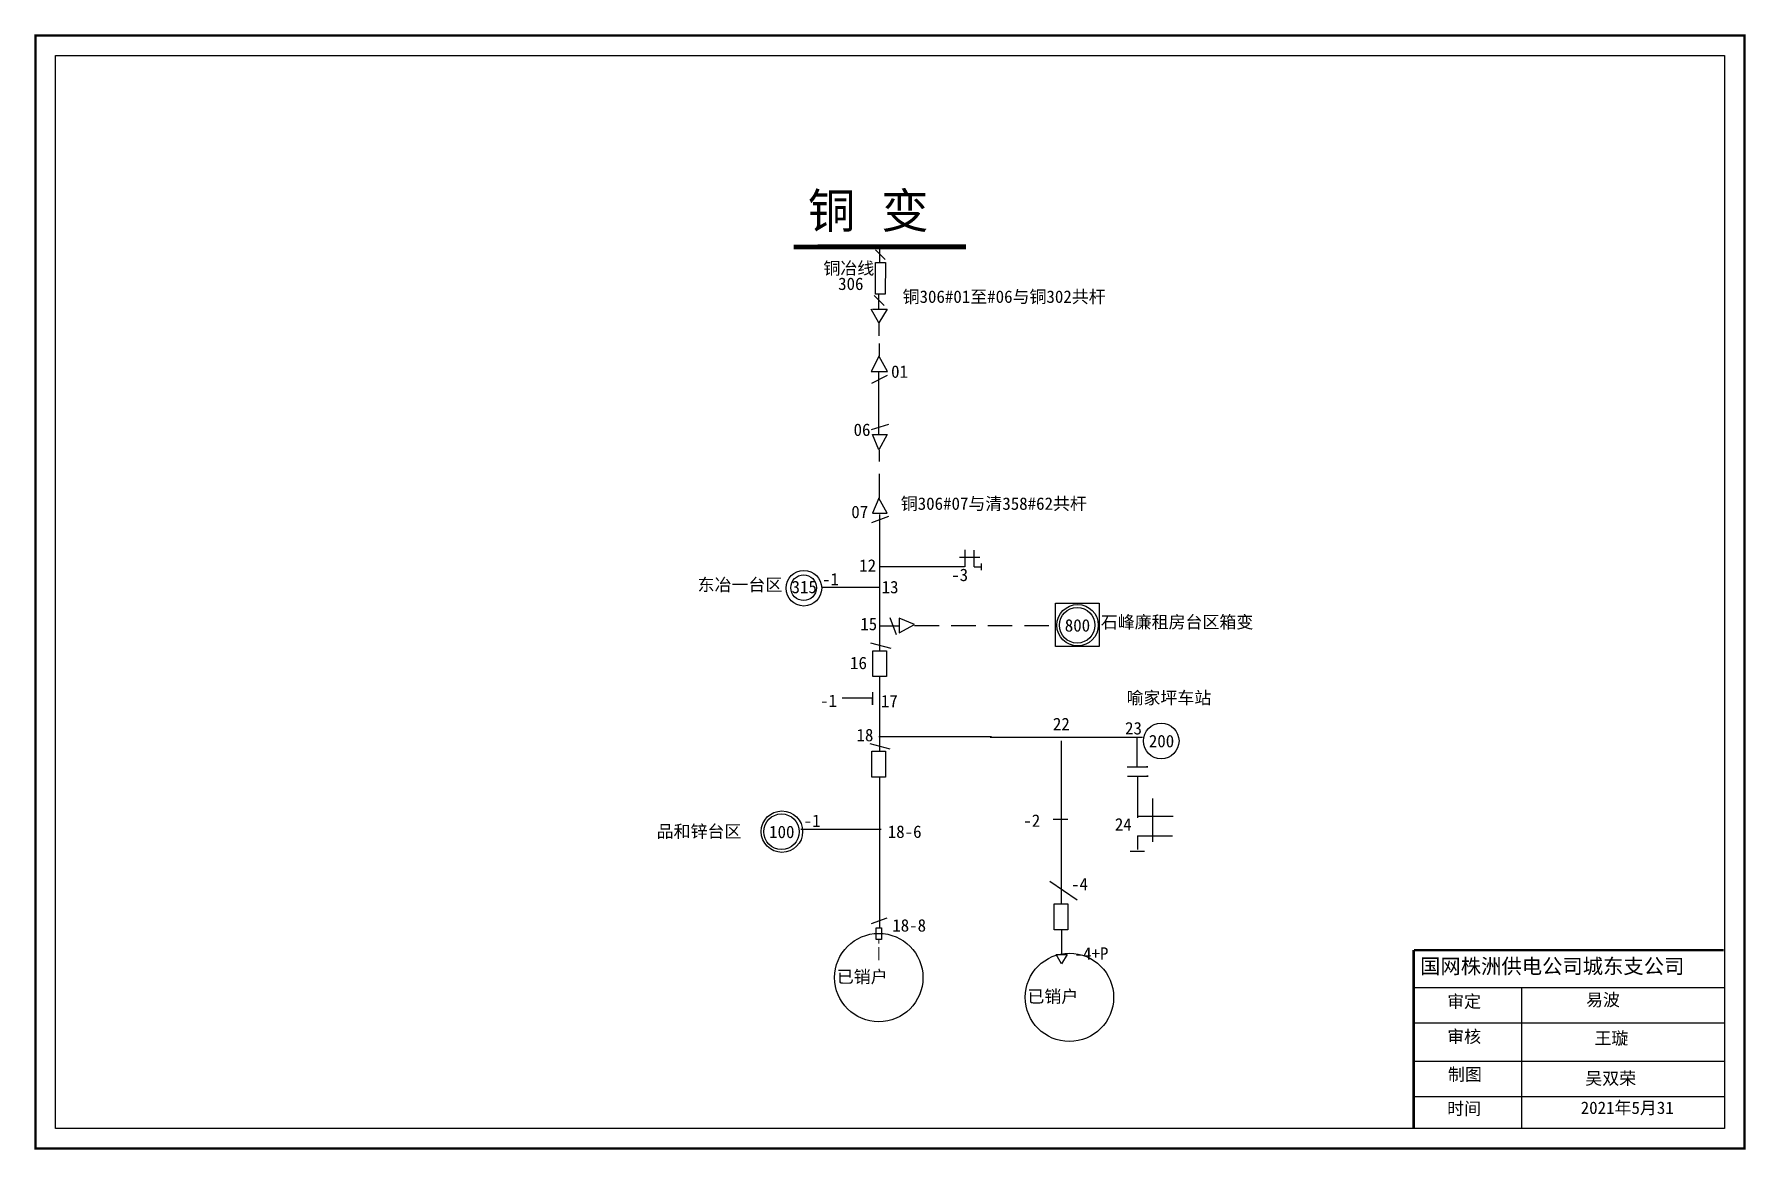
# Model space of a CAD drawing. Extents: x 0 to 344, y 0 to 224.
import ezdxf

# ---------------------------------------------------------------- set-up
doc = ezdxf.new("R2010")
doc.units = 0
doc.header["$LTSCALE"] = 0.774411
doc.linetypes.add('ACAD_ISO02W100', pattern=[15, 12, -3])
doc.linetypes.add('DASHED2', pattern=[9.525, 6.35, -3.175])
doc.layers.get('0').update_dxf_attribs({"linetype": 'CONTINUOUS'})
doc.styles.add('宋体_txtstyle_0.00_0_0', font='SIMSUN.TTC')
doc.styles.add('宋体_txtstyle_2.50_0_0', font='SIMSUN.TTC', dxfattribs={"height": 2.5})

msp = doc.modelspace()

# ---------------------------------------------------------------- linework, layer by layer
at = {"linetype": 'Continuous'}
for p, q in [((171.02, 178.83), (169.04, 180.81)), ((169.73, 166.06), (168.21, 168.84)), ((168.46, 168.84), (171.37, 168.84)), ((170.78, 169.6), (168.8, 171.58)), ((169.69, 171.74), (169.69, 168.93)), ((171.37, 168.84), (169.73, 166.06)), ((169.82, 159.48), (168.18, 156.32)), ((171.47, 156.32), (169.82, 159.35)), ((168.18, 156.32), (171.47, 156.32)), ((168.31, 153.92), (171.47, 155.56)), ((169.69, 156.21), (169.69, 143.55)), ((168.22, 144.66), (171.74, 145.71)), ((169.75, 140.55), (168.46, 143.6)), ((168.46, 143.6), (171.39, 143.6)), ((171.39, 143.6), (169.75, 140.55)), ((169.75, 130.82), (168.46, 127.77)), ((168.46, 127.77), (171.39, 127.77)), ((171.39, 127.77), (169.75, 130.82)), ((169.85, 127.51), (169.85, 100.05)), ((168.34, 125.9), (171.74, 127.19)), ((190.08, 118.88), (185.93, 118.88)), ((187.07, 116.99), (187.07, 120.4)), ((188.94, 116.99), (188.94, 120.32)), ((190.39, 116.29), (190.39, 117.67)), ((170.01, 117.04), (186.98, 117.04)), ((188.94, 116.99), (190.25, 116.99)), ((169.84, 112.81), (158.22, 112.81)), ((169.93, 105.14), (173.8, 105.14)), ((171.95, 106.77), (173.24, 103.37)), ((173.83, 106.65), (173.83, 103.72)), ((176.88, 105.36), (173.83, 106.65)), ((173.83, 103.72), (176.88, 105.36)), ((168.08, 101.68), (172.13, 100.61)), ((169.85, 94.93), (169.85, 79.86)), ((168.43, 90.55), (162.33, 90.55)), ((168.43, 91.78), (168.43, 89.24)), ((168.43, 89.24), (168.43, 90.55)), ((192.41, 82.77), (169.73, 82.77)), ((192.16, 82.72), (222.78, 82.72)), ((221.74, 76.77), (221.74, 82.71)), ((167.9, 81.47), (171.94, 80.4)), ((206.44, 82.01), (206.44, 66.2)), ((219.68, 76.77), (223.84, 76.77)), ((223.84, 76.77), (223.62, 76.77)), ((169.85, 74.7), (169.85, 44.32)), ((219.74, 74.89), (223.9, 74.89)), ((221.79, 74.84), (221.76, 66.46)), ((223.9, 74.89), (223.68, 74.89)), ((224.86, 61.65), (224.86, 70.41)), ((204.8, 66.2), (207.74, 66.2)), ((221.76, 66.8), (228.99, 66.8)), ((170.17, 64.13), (154.05, 64.13)), ((221.76, 62.85), (221.76, 60.1)), ((221.76, 62.85), (228.82, 62.85)), ((220.29, 59.79), (223.22, 59.79)), ((204.14, 53.73), (209.63, 50.01)), ((206.48, 43.98), (206.48, 39.01)), ((205.42, 38.98), (207.62, 38.98)), ((206.5, 37.1), (205.42, 38.98)), ((207.62, 38.98), (206.5, 37.1)), ((277.42, 32.35), (339.78, 32.35)), ((299.06, 32.34), (299.06, 4.01)), ((277.42, 25.25), (339.78, 25.25)), ((277.42, 17.5), (339.78, 17.5)), ((277.42, 10.4), (339.78, 10.4))]:
    msp.add_line(p, q, dxfattribs=at)
at = {"linetype": 'ACAD_ISO02W100'}
msp.add_line((169.93, 178.23), (169.94, 181.32), dxfattribs=at)
at = {"linetype": 'DASHED2'}
for p, q in [((169.72, 166.19), (169.72, 163.47)), ((169.82, 161.95), (169.82, 159.5)), ((169.87, 130.82), (169.87, 140.44)), ((176.92, 105.19), (205, 105.19))]:
    msp.add_line(p, q, dxfattribs=at)
msp.add_line((206.44, 66.2), (206.44, 49.17))
at = {"color": 0, "linetype": 'Continuous'}
msp.add_line((168.22, 45.25), (171.42, 46.35), dxfattribs=at)
at = {"color": 7, "linetype": 'Continuous', "lineweight": 0, "ltscale": 0.346107}
for p, q in [((169.72, 41.99), (169.72, 41.21)), ((169.72, 40.45), (169.72, 37.84))]:
    msp.add_line(p, q, dxfattribs=at)
at = {"linetype": 'Continuous', "const_width": 0.5}
msp.add_lwpolyline([(-0.02, 223.91), (343.96, 223.91), (343.96, -0.05), (-0.02, -0.05)], close=True, dxfattribs=at)
at = {"linetype": 'Continuous'}
for points in [[(4.03, 219.87), (339.91, 219.87), (339.91, 3.99), (4.03, 3.99)], [(205.29, 109.7), (214.04, 109.7), (214.04, 100.96), (205.29, 100.96)], [(168.52, 100.1), (171.25, 100.1), (171.25, 94.91), (168.52, 94.91)], [(168.33, 79.89), (171.06, 79.89), (171.06, 74.7), (168.33, 74.7)], [(205.02, 49.17), (207.75, 49.17), (207.75, 43.98), (205.02, 43.98)]]:
    msp.add_lwpolyline(points, close=True, dxfattribs=at)
for points, const_width in [([(187.3, 181.38), (152.57, 181.35)], 1), ([(277.38, 39.86), (277.38, 4.13)], 0.5), ([(277.42, 39.86), (339.78, 39.86)], 0.5)]:
    msp.add_lwpolyline(points, dxfattribs=dict(at, const_width=const_width))
at = {"linetype": 'ACAD_ISO02W100'}
msp.add_lwpolyline([(171.02, 171.83), (169.04, 171.83), (169.05, 178.23), (171.04, 178.22)], close=True, dxfattribs=at)
at = {"color": 0, "linetype": 'Continuous'}
msp.add_lwpolyline([(169.2, 44.33), (170.25, 44.33), (170.25, 41.99), (169.2, 41.99)], close=True, dxfattribs=at)
at = {"linetype": 'Continuous'}
for centre, radius in [((154.64, 112.69), 3.58), ((154.59, 112.8), 2.59), ((209.73, 105.25), 4.17), ((209.65, 105.24), 3.58), ((226.56, 81.96), 3.58), ((150.22, 63.71), 4.17), ((150.14, 63.69), 3.58)]:
    msp.add_circle(centre, radius, dxfattribs=at)
at = {"color": 1, "linetype": 'Continuous'}
for centre in [(169.72, 34.34), (208.08, 30.37)]:
    msp.add_circle(centre, 8.89, dxfattribs=at)

# ---------------------------------------------------------------- texts
at = {"linetype": 'Continuous', "attachment_point": 1}
for s, insert, char_height, width, style in [('{\\f\uffbfﾬￌﾣﾤ_GB2312|b0|i0|c134|p49;铜  变}', (155.44, 192.16), 7, 35.7597, '宋体_txtstyle_0.00_0_0'), ('{\\f\uffbfﾬￌﾣﾤ_GB2312|b0|i0|c134|p49;铜冶线}', (158.57, 178.33), 2.5, 16.2632, '宋体_txtstyle_0.00_0_0'), ('306', (161.53, 175.2), 2.5, 5.6554, '宋体_txtstyle_0.00_0_0'), ('铜306#01至#06与铜302共杆', (174.51, 172.61), 2.5, 51.9105, '宋体_txtstyle_0.00_0_0'), ('01', (172.19, 157.53), 2.5, 5.4797, '宋体_txtstyle_0.00_0_0'), ('06', (164.64, 145.83), 2.5, 5.4797, '宋体_txtstyle_0.00_0_0'), ('铜306#07与清358#62共杆', (174.14, 130.97), 2.5, 51.9105, '宋体_txtstyle_0.00_0_0'), ('07', (164.18, 129.3), 2.5, 5.4797, '宋体_txtstyle_0.00_0_0'), ('12', (165.77, 118.51), 2.5, 5.4797, '宋体_txtstyle_0.00_0_0'), ('{\\f\uffbfﾬￌﾣﾤ_GB2312|b0|i0|c134|p49;东冶一台区}', (133.25, 114.65), 2.5, 24.0202, '宋体_txtstyle_0.00_0_0'), ('315', (152.15, 114.19), 2.5, 5.6554, '宋体_txtstyle_0.00_0_0'), ('-1', (158.3, 115.75), 2.5, 5.4797, '宋体_txtstyle_0.00_0_0'), ('13', (170.28, 114.17), 2.5, 5.4797, '宋体_txtstyle_0.00_0_0'), ('-3', (184.29, 116.63), 2.5, 5.4797, '宋体_txtstyle_0.00_0_0'), ('石峰廉租房台区箱变', (214.4, 107.14), 2.5, 35.5513, '宋体_txtstyle_0.00_0_0'), ('15', (165.99, 106.74), 2.5, 5.4797, '宋体_txtstyle_0.00_0_0'), ('800', (207.15, 106.46), 2.5, 5.6554, '宋体_txtstyle_0.00_0_0'), ('16', (163.93, 98.91), 2.5, 5.4797, '宋体_txtstyle_0.00_0_0'), ('-1', (157.9, 91.3), 2.5, 5.4797, '宋体_txtstyle_0.00_0_0'), ('17', (170.14, 91.22), 2.5, 5.4797, '宋体_txtstyle_0.00_0_0'), ('喻家坪车站', (219.58, 91.89), 2.5, 24.0202, '宋体_txtstyle_0.00_0_0'), ('22', (204.76, 86.62), 2.5, 5.4797, '宋体_txtstyle_0.00_0_0'), ('18', (165.23, 84.4), 2.5, 5.4797, '宋体_txtstyle_0.00_0_0'), ('23', (219.28, 85.77), 2.5, 5.4797, '宋体_txtstyle_0.00_0_0'), ('200', (224.07, 83.18), 2.5, 5.6554, '宋体_txtstyle_0.00_0_0'), ('-1', (154.6, 67.16), 2.5, 5.4797, '宋体_txtstyle_0.00_0_0'), ('{\\fSimSun|b0|i0|c134|p2;-2}', (198.81, 67.18), 2.5, 5.4797, '宋体_txtstyle_0.00_0_0'), ('24', (217.23, 66.42), 2.5, 5.4797, '宋体_txtstyle_0.00_0_0'), ('{\\fSimSun|b0|i0|c134|p2;品和锌台区}', (125.01, 65.02), 2.5, 19.2816, '宋体_txtstyle_0.00_0_0'), ('100', (147.64, 64.91), 2.5, 5.6554, '宋体_txtstyle_0.00_0_0'), ('18-6', (171.52, 64.95), 2.5, 5.4797, '宋体_txtstyle_0.00_0_0'), ('{\\fSimSun|b0|i0|c134|p2;-4}', (208.41, 54.4), 2.5, 5.4797, '宋体_txtstyle_0.00_0_0'), ('{\\fSimSun|b0|i0|c134|p2;-4+P}', (209.13, 40.43), 2.5, 5.4797, '宋体_txtstyle_0.00_0_0'), ('{\\fKaiTi_GB2312|b0|i0|c134|p49;\\H1.2x;国网株洲供电公司城东支公司}', (278.66, 38.14), 2.5, 82.0179, '宋体_txtstyle_2.50_0_0'), ('{\\fSimSun|b0|i0|c134|p2;已销户}', (161.27, 35.77), 2.5, 19.2816, '宋体_txtstyle_2.50_0_0'), ('{\\fSimSun|b0|i0|c134|p2;已销户}', (199.63, 31.8), 2.5, 19.2816, '宋体_txtstyle_2.50_0_0'), ('审定', (284.11, 30.8), 2.5, 23.4615, '宋体_txtstyle_0.00_0_0'), ('{\\fSimSun|b0|i0|c134|p2;易波}', (312.06, 31.13), 2.5, 23.4615, '宋体_txtstyle_0.00_0_0'), ('审核', (284.11, 23.73), 2.5, 23.4615, '宋体_txtstyle_0.00_0_0'), ('{\\fKaiTi_GB2312|b0|i0|c134|p49;王璇}', (313.75, 23.4), 2.5, 23.4615, '宋体_txtstyle_0.00_0_0'), ('制图', (284.28, 16.11), 2.5, 23.4615, '宋体_txtstyle_0.00_0_0'), ('{\\fSimSun|b0|i0|c134|p2;吴双荣}', (311.91, 15.32), 2.5, 23.4615, '宋体_txtstyle_2.50_0_0'), ('时间', (284.11, 9.23), 2.5, 23.4615, '宋体_txtstyle_0.00_0_0'), ('{\\fFangSong|b0|i0|c134|p49;2021年5月31}', (310.99, 9.4), 2.5, 23.4615, '宋体_txtstyle_2.50_0_0')]:
    msp.add_mtext(s, dxfattribs=dict(at, insert=insert, char_height=char_height, width=width, style=style))
at = {"color": 0, "linetype": 'Continuous', "insert": (172.43, 46.1), "char_height": 2.5, "width": 5.4797, "attachment_point": 1, "style": '宋体_txtstyle_0.00_0_0'}
msp.add_mtext('18-8', dxfattribs=at)

doc.saveas('drawing.dxf')
